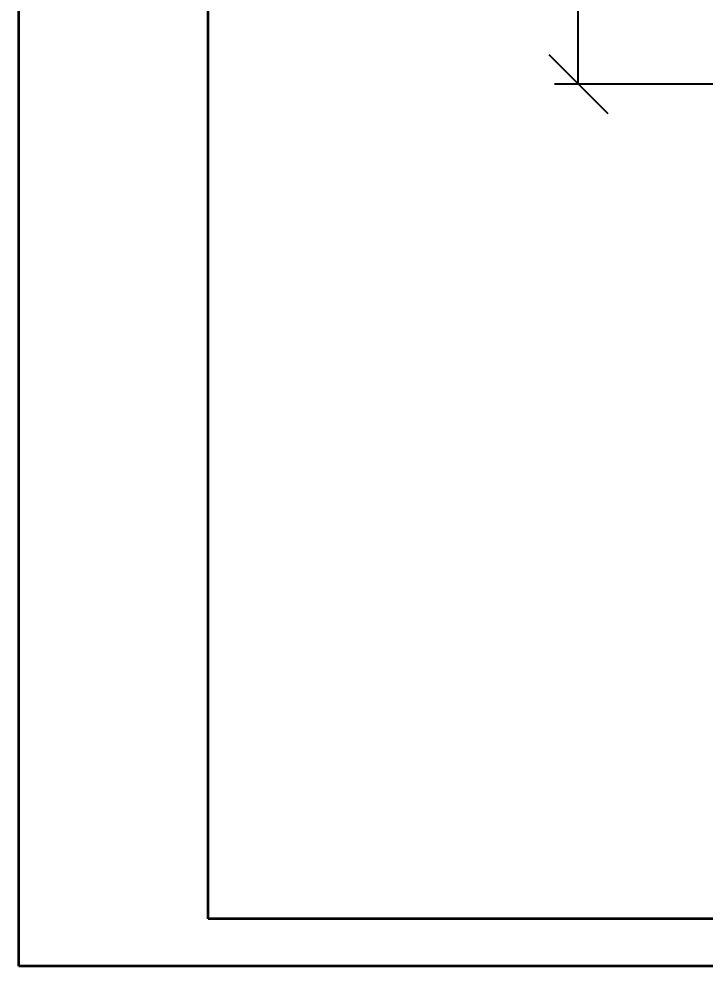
# Model space of a CAD drawing. Header units: millimetres. Extents: x 0 to 840, y 0 to 1188.
# Drawn here: x 0 to 290.1, y 0 to 400.5 of the extents above; entities that cross this region are included whole.
import ezdxf

# ---------------------------------------------------------------- set-up
doc = ezdxf.new("R2010")
doc.units = ezdxf.units.MM
doc.layers.get('0').update_dxf_attribs({"lineweight": 35})
doc.layers.add('Размеры', color=5, linetype='Continuous', lineweight=9)
doc.styles.add('Размер', font='ARIAL.TTF', dxfattribs={"width": 0.8})
doc.dimstyles.new('M 1-1_h36_(M 1-4)', dxfattribs={"dimtxt": 32, "dimasz": 25, "dimexe": 10, "dimexo": 5, "dimgap": 5, "dimtad": 1, "dimdec": 0, "dimtxsty": 'Размер', "dimblk": 'OBLIQUE', "dimcen": 2.5, "dimadec": 0, "dimazin": 0, "dimtfac": 1, "dimtdec": 0, "dimtmove": 0, "dimatfit": 3, "dimfxl": 0, "dimarcsym": 0})

# ---------------------------------------------------------------- blocks, each defined once
blk = doc.blocks.new('A$C49AA496E')
for p, q in [((-5.684341886080801e-14, -2.788019628496841e-07), (-5.684341886080801e-14, 296.999999721198)), ((20, 4.999999721198037), (20, 291.999999721198)), ((205, 4.999999721198037), (20, 4.999999721198037)), ((210, -2.788019628496841e-07), (-5.684341886080801e-14, -2.788019628496841e-07))]:
    blk.add_line(p, q)
blk = doc.blocks.new('_Oblique')
at = {"color": 0, "linetype": 'ByBlock', "lineweight": -2}
blk.add_line((-0.5, -0.5), (0.5, 0.5), dxfattribs=at)
blk = doc.blocks.new('*D3')
at = {"layer": 'Defpoints', "color": 0}
for p in [(236.5317941901781, 837.9795248727602), (311.0317941901772, 837.9795248727601), (311.0317941901772, 372.9795248727601)]:
    blk.add_point(p, dxfattribs=at)
at = {"layer": 'Размеры', "color": 0, "lineweight": -2}
for p, q in [((306.0317941901772, 837.9795248727601), (226.5317941901781, 837.9795248727602)), ((236.5317941901779, 372.9795248727601), (236.5317941901781, 837.9795248727602)), ((306.0317941901772, 372.9795248727601), (226.5317941901779, 372.9795248727601))]:
    blk.add_line(p, q, dxfattribs=at)
at = {"layer": 'Размеры', "color": 0, "lineweight": -2, "xscale": 25, "yscale": 25, "zscale": 25}
for p, rotation in [((236.5317941901781, 837.9795248727602), 90), ((236.5317941901779, 372.9795248727601), 270)]:
    blk.add_blockref('_Oblique', p, dxfattribs=dict(at, rotation=rotation))
at = {"layer": 'Размеры', "color": 0, "insert": (215.1934585830838, 605.4795248727602), "char_height": 32, "attachment_point": 5, "rotation": 90, "style": 'Размер'}
blk.add_mtext('465', dxfattribs=at)

msp = doc.modelspace()

# ---------------------------------------------------------------- block references
at = {"xscale": 4, "yscale": 4, "zscale": 4}
msp.add_blockref('A$C49AA496E', (-2.273736754432321e-13, 1.115207851398736e-06), dxfattribs=at)

# ---------------------------------------------------------------- dimensions: what is measured, and where the dimension line sits
at = {"layer": 'Размеры'}
dim = msp.add_linear_dim(base=(236.5317941901781, 837.9795248727602), p1=(311.0317941901772, 372.9795248727601), p2=(311.0317941901772, 837.9795248727601), angle=90, dimstyle='M 1-1_h36_(M 1-4)', dxfattribs=at)
dim.commit()
dim.dimension.update_dxf_attribs({"geometry": '*D3', "text_midpoint": (215.1934585830838, 605.4795248727602)})

doc.saveas('drawing.dxf')
